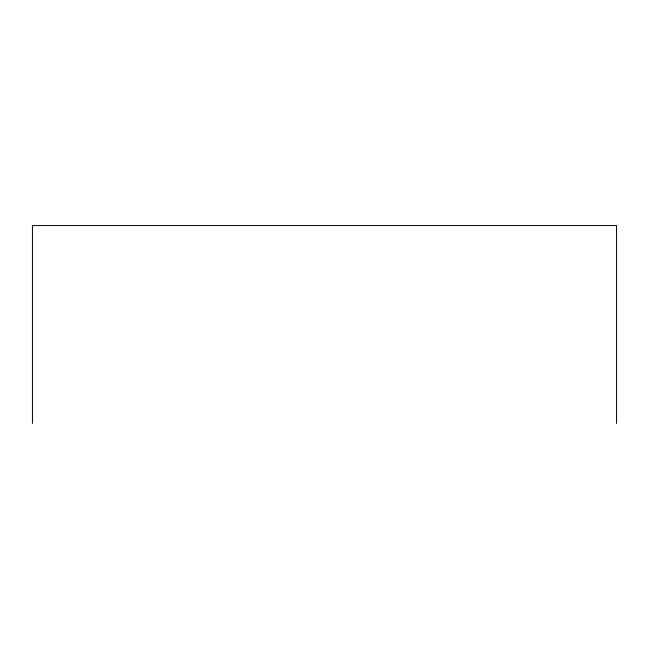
<?xml version="1.0" encoding="UTF-8"?>
<svg xmlns="http://www.w3.org/2000/svg" width="649" height="649" viewBox="0 0 649 649"><rect width="100%" height="100%" fill="white"/><g stroke="black" fill="none" stroke-linecap="round" stroke-linejoin="round"><path stroke-width="0.97" d="M616.55 423.44L616.55 225.56L32.45 225.56L32.45 423.44"/></g></svg>
